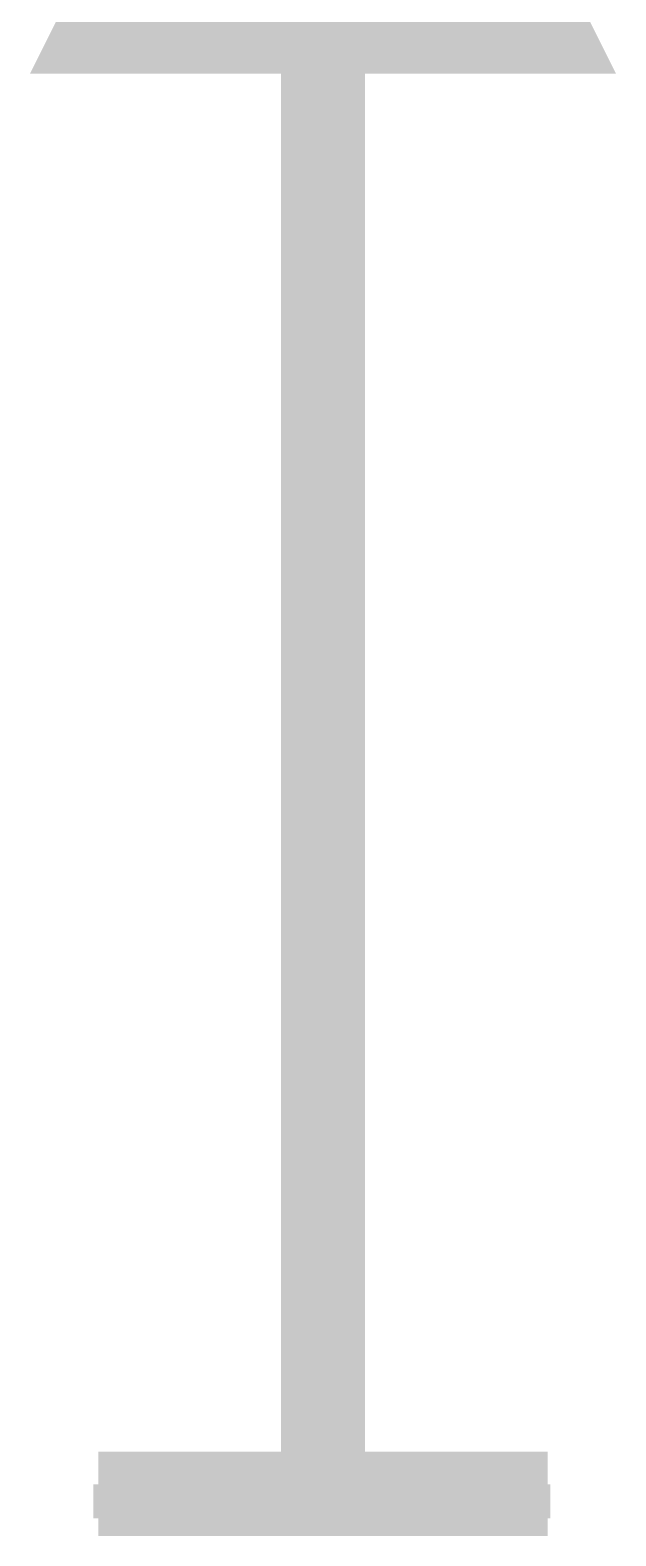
# Model space of a CAD drawing. Header units: inches. Extents: x 0 to 841, y 0 to 594.
# Drawn here: x 222.42 to 227.63, y 37.11 to 50.5 of the extents above; entities that cross this region are included whole.
import ezdxf

# ---------------------------------------------------------------- set-up
doc = ezdxf.new("R2010")
doc.units = ezdxf.units.IN
doc.layers.add('Sheet', color=255, linetype='Continuous')

msp = doc.modelspace()

# ---------------------------------------------------------------- linework, layer by layer
at = {"layer": 'Sheet'}
for points in [[(225.027, 44.986, 0.749, 0.749, 0), (225.027, 59.988, 0.749, 0.749, 0)], [(225.027, 49.994, 0.3, 0.3, 0), (225.027, 44.986, 0.3, 0.3, 0)], [(225.027, 42.493, 0.749, 0.749, 0), (225.027, 44.986, 0.749, 0.749, 0)], [(225.027, 42.493, 0.749, 0.749, 0), (225.027, 37.484, 0.749, 0.749, 0)], [(225.027, 42.493, 0.3, 0.3, 0), (225.027, 37.417, 0.3, 0.3, 0)], [(223.028, 37.484, 0.749, 0.749, 0), (227.026, 37.484, 0.749, 0.749, 0)], [(222.984, 37.417, 0.3, 0.3, 0), (227.048, 37.417, 0.3, 0.3, 0)]]:
    msp.add_lwpolyline(points, format="xyseb", dxfattribs=at)
msp.add_lwpolyline([(225.027, 54.486, 0.749, 0.749, 0), (227.026, 50.488, 0.749, 0.749, 0), (223.028, 50.488, 0.749, 0.749, 0), (225.027, 54.486, 0.749, 0.749, 0)], format="xyseb", close=True, dxfattribs=at)

doc.saveas('drawing.dxf')
